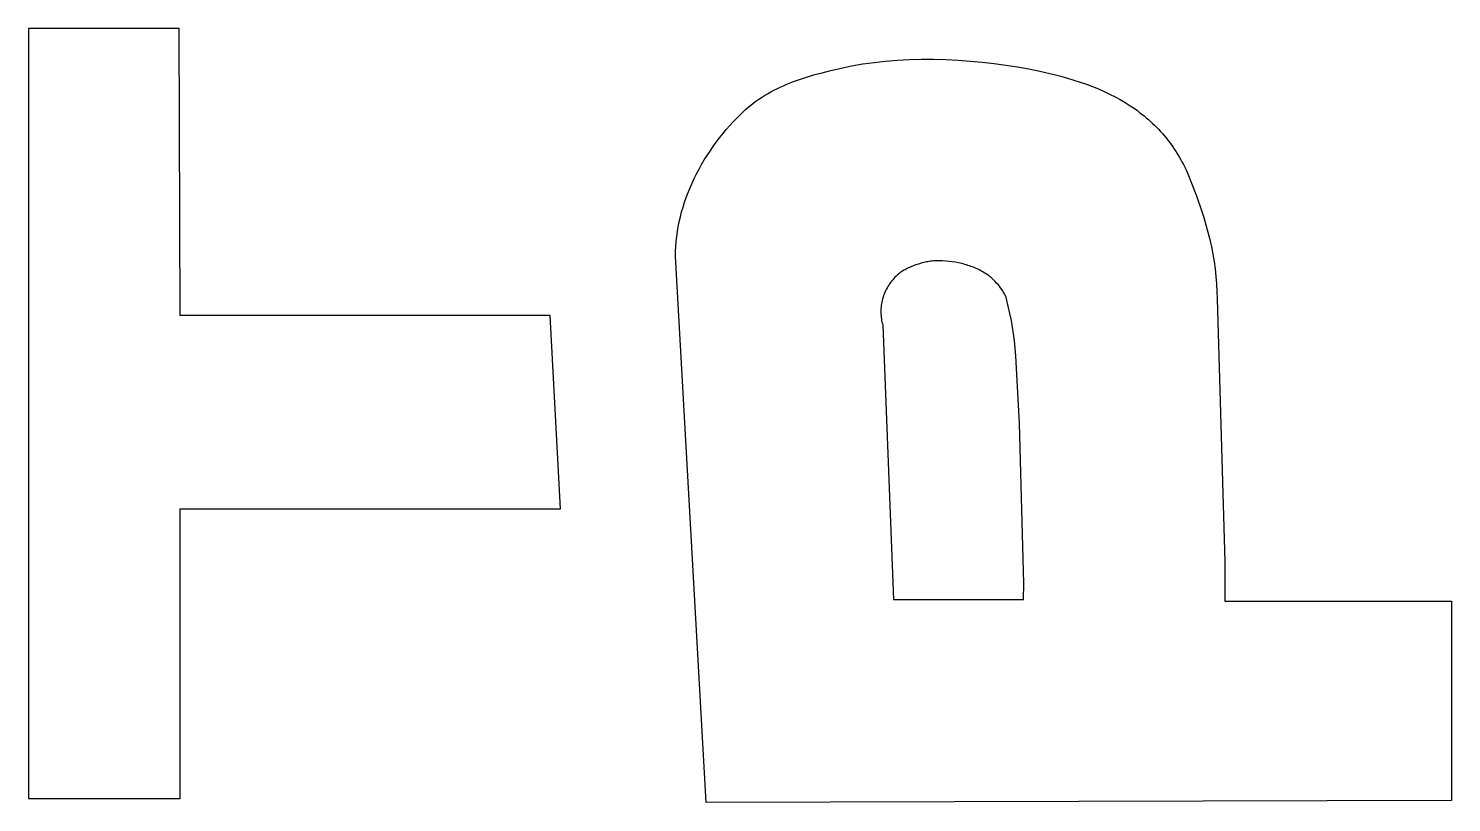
# Model space of a CAD drawing. Extents: x -486 to -411, y 6 to 106.
# Drawn here: x -456.71 to -446.85, y 43.72 to 49.08 of the extents above; entities that cross this region are included whole.
import ezdxf

# ---------------------------------------------------------------- set-up
doc = ezdxf.new("R2010")
doc.units = 0
doc.layers.add('MOSFET$MASK', color=7, linetype='CONTINUOUS')

msp = doc.modelspace()

# ---------------------------------------------------------------- linework, layer by layer
at = {"layer": 'MOSFET$MASK', "color": 250}
for p, q in [((-455.6634, 49.0761, -3.3305), (-456.7061, 49.0761, -3.3305)), ((-456.7061, 49.0761, -3.3305), (-456.7061, 43.7458, -3.3305)), ((-455.655, 47.0886, -3.3305), (-455.6634, 49.0761, -3.3305)), ((-451.1594, 48.7829, -3.3305), (-451.1082, 48.7948, -3.3305)), ((-451.1082, 48.7948, -3.3305), (-451.0053, 48.8166, -3.3305)), ((-451.0053, 48.8166, -3.3305), (-450.9672, 48.8237, -3.3305)), ((-450.9672, 48.8237, -3.3305), (-450.9286, 48.8302, -3.3305)), ((-450.9286, 48.8302, -3.3305), (-450.8499, 48.8414, -3.3305)), ((-450.8499, 48.8414, -3.3305), (-450.7696, 48.8502, -3.3305)), ((-450.7696, 48.8502, -3.3305), (-450.6879, 48.8566, -3.3305)), ((-450.6879, 48.8566, -3.3305), (-450.6051, 48.8608, -3.3305)), ((-450.6051, 48.8608, -3.3305), (-450.5214, 48.8628, -3.3305)), ((-450.5214, 48.8628, -3.3305), (-450.4372, 48.8627, -3.3305)), ((-450.4372, 48.8627, -3.3305), (-450.3527, 48.8606, -3.3305)), ((-450.3527, 48.8606, -3.3305), (-450.2683, 48.8566, -3.3305)), ((-450.2683, 48.8566, -3.3305), (-450.1841, 48.8506, -3.3305)), ((-450.1841, 48.8506, -3.3305), (-450.1005, 48.8429, -3.3305)), ((-450.1005, 48.8429, -3.3305), (-450.0177, 48.8335, -3.3305)), ((-450.0177, 48.8335, -3.3305), (-449.9361, 48.8224, -3.3305)), ((-449.9361, 48.8224, -3.3305), (-449.8558, 48.8098, -3.3305)), ((-449.8558, 48.8098, -3.3305), (-449.7773, 48.7957, -3.3305)), ((-449.7773, 48.7957, -3.3305), (-449.7007, 48.7803, -3.3305)), ((-451.4769, 48.6797, -3.3305), (-451.4539, 48.6896, -3.3305)), ((-451.4539, 48.6896, -3.3305), (-451.407, 48.7082, -3.3305)), ((-451.407, 48.7082, -3.3305), (-451.3591, 48.7255, -3.3305)), ((-451.3591, 48.7255, -3.3305), (-451.3102, 48.7415, -3.3305)), ((-451.3102, 48.7415, -3.3305), (-451.2605, 48.7563, -3.3305)), ((-451.2605, 48.7563, -3.3305), (-451.2102, 48.7701, -3.3305)), ((-451.2102, 48.7701, -3.3305), (-451.1594, 48.7829, -3.3305)), ((-449.7007, 48.7803, -3.3305), (-449.6031, 48.7577, -3.3305)), ((-449.6031, 48.7577, -3.3305), (-449.556, 48.7455, -3.3305)), ((-449.556, 48.7455, -3.3305), (-449.51, 48.7326, -3.3305)), ((-449.51, 48.7326, -3.3305), (-449.4651, 48.719, -3.3305)), ((-449.4651, 48.719, -3.3305), (-449.4212, 48.7047, -3.3305)), ((-449.4212, 48.7047, -3.3305), (-449.3785, 48.6898, -3.3305)), ((-449.3785, 48.6898, -3.3305), (-449.3368, 48.674, -3.3305)), ((-451.6483, 48.5861, -3.3305), (-451.6283, 48.5993, -3.3305)), ((-451.6283, 48.5993, -3.3305), (-451.6078, 48.6121, -3.3305)), ((-451.6078, 48.6121, -3.3305), (-451.5869, 48.6244, -3.3305)), ((-451.5869, 48.6244, -3.3305), (-451.5657, 48.6363, -3.3305)), ((-451.5657, 48.6363, -3.3305), (-451.544, 48.6478, -3.3305)), ((-451.544, 48.6478, -3.3305), (-451.522, 48.6588, -3.3305)), ((-451.522, 48.6588, -3.3305), (-451.4996, 48.6694, -3.3305)), ((-451.4996, 48.6694, -3.3305), (-451.4769, 48.6797, -3.3305)), ((-449.3368, 48.674, -3.3305), (-449.2963, 48.6575, -3.3305)), ((-449.2963, 48.6575, -3.3305), (-449.2568, 48.6402, -3.3305)), ((-449.2568, 48.6402, -3.3305), (-449.2184, 48.6221, -3.3305)), ((-449.2184, 48.6221, -3.3305), (-449.181, 48.6032, -3.3305)), ((-449.181, 48.6032, -3.3305), (-449.1448, 48.5834, -3.3305)), ((-451.769, 48.4861, -3.3305), (-451.7413, 48.5124, -3.3305)), ((-451.7413, 48.5124, -3.3305), (-451.7237, 48.5281, -3.3305)), ((-451.7237, 48.5281, -3.3305), (-451.7056, 48.5434, -3.3305)), ((-451.7056, 48.5434, -3.3305), (-451.687, 48.5581, -3.3305)), ((-451.687, 48.5581, -3.3305), (-451.6679, 48.5723, -3.3305)), ((-451.6679, 48.5723, -3.3305), (-451.6483, 48.5861, -3.3305)), ((-449.1448, 48.5834, -3.3305), (-449.1096, 48.5628, -3.3305)), ((-449.1096, 48.5628, -3.3305), (-449.0754, 48.5412, -3.3305)), ((-449.0754, 48.5412, -3.3305), (-449.0423, 48.5187, -3.3305)), ((-449.0423, 48.5187, -3.3305), (-449.0262, 48.5072, -3.3305)), ((-449.0262, 48.5072, -3.3305), (-449.0103, 48.4954, -3.3305)), ((-449.0103, 48.4954, -3.3305), (-448.9947, 48.4833, -3.3305)), ((-451.8729, 48.3758, -3.3305), (-451.848, 48.4041, -3.3305)), ((-451.848, 48.4041, -3.3305), (-451.8224, 48.4319, -3.3305)), ((-451.8224, 48.4319, -3.3305), (-451.7961, 48.4592, -3.3305)), ((-451.7961, 48.4592, -3.3305), (-451.769, 48.4861, -3.3305)), ((-448.9947, 48.4833, -3.3305), (-448.9794, 48.471, -3.3305)), ((-448.9794, 48.471, -3.3305), (-448.9643, 48.4585, -3.3305)), ((-448.9643, 48.4585, -3.3305), (-448.9495, 48.4457, -3.3305)), ((-448.9495, 48.4457, -3.3305), (-448.9349, 48.4326, -3.3305)), ((-448.9349, 48.4326, -3.3305), (-448.9206, 48.4193, -3.3305)), ((-448.9206, 48.4193, -3.3305), (-448.9066, 48.4058, -3.3305)), ((-448.9066, 48.4058, -3.3305), (-448.8928, 48.392, -3.3305)), ((-448.8928, 48.392, -3.3305), (-448.8793, 48.3779, -3.3305)), ((-451.943, 48.2882, -3.3305), (-451.9204, 48.3178, -3.3305)), ((-451.9204, 48.3178, -3.3305), (-451.897, 48.347, -3.3305)), ((-451.897, 48.347, -3.3305), (-451.8729, 48.3758, -3.3305)), ((-448.8793, 48.3779, -3.3305), (-448.866, 48.3636, -3.3305)), ((-448.866, 48.3636, -3.3305), (-448.853, 48.349, -3.3305)), ((-448.853, 48.349, -3.3305), (-448.8403, 48.3341, -3.3305)), ((-448.8403, 48.3341, -3.3305), (-448.8278, 48.319, -3.3305)), ((-448.8278, 48.319, -3.3305), (-448.8156, 48.3036, -3.3305)), ((-448.8156, 48.3036, -3.3305), (-448.8036, 48.2879, -3.3305)), ((-452.0255, 48.1658, -3.3305), (-452.0061, 48.1969, -3.3305)), ((-452.0061, 48.1969, -3.3305), (-451.9859, 48.2277, -3.3305)), ((-451.9859, 48.2277, -3.3305), (-451.9648, 48.2581, -3.3305)), ((-451.9648, 48.2581, -3.3305), (-451.943, 48.2882, -3.3305)), ((-448.8036, 48.2879, -3.3305), (-448.7919, 48.272, -3.3305)), ((-448.7919, 48.272, -3.3305), (-448.7805, 48.2557, -3.3305)), ((-448.7805, 48.2557, -3.3305), (-448.7693, 48.2392, -3.3305)), ((-448.7693, 48.2392, -3.3305), (-448.7583, 48.2224, -3.3305)), ((-448.7583, 48.2224, -3.3305), (-448.7477, 48.2053, -3.3305)), ((-448.7477, 48.2053, -3.3305), (-448.7372, 48.1879, -3.3305)), ((-452.0788, 48.0705, -3.3305), (-452.0619, 48.1026, -3.3305)), ((-452.0619, 48.1026, -3.3305), (-452.0441, 48.1343, -3.3305)), ((-452.0441, 48.1343, -3.3305), (-452.0255, 48.1658, -3.3305)), ((-448.7372, 48.1879, -3.3305), (-448.7271, 48.1702, -3.3305)), ((-448.7271, 48.1702, -3.3305), (-448.7172, 48.1522, -3.3305)), ((-448.7172, 48.1522, -3.3305), (-448.7075, 48.1339, -3.3305)), ((-448.7075, 48.1339, -3.3305), (-448.689, 48.0964, -3.3305)), ((-448.689, 48.0964, -3.3305), (-448.6714, 48.0577, -3.3305)), ((-452.1243, 47.9727, -3.3305), (-452.11, 48.0056, -3.3305)), ((-452.11, 48.0056, -3.3305), (-452.0948, 48.0382, -3.3305)), ((-452.0948, 48.0382, -3.3305), (-452.0788, 48.0705, -3.3305)), ((-448.6714, 48.0577, -3.3305), (-448.6549, 48.0178, -3.3305)), ((-448.6549, 48.0178, -3.3305), (-448.6169, 47.9174, -3.3305)), ((-452.1618, 47.873, -3.3305), (-452.1502, 47.9064, -3.3305)), ((-452.1502, 47.9064, -3.3305), (-452.1377, 47.9397, -3.3305)), ((-452.1377, 47.9397, -3.3305), (-452.1243, 47.9727, -3.3305)), ((-448.6169, 47.9174, -3.3305), (-448.5821, 47.8169, -3.3305)), ((-452.191, 47.7718, -3.3305), (-452.1822, 47.8057, -3.3305)), ((-452.1822, 47.8057, -3.3305), (-452.1725, 47.8394, -3.3305)), ((-452.1725, 47.8394, -3.3305), (-452.1618, 47.873, -3.3305)), ((-448.5821, 47.8169, -3.3305), (-448.5662, 47.7666, -3.3305)), ((-452.2114, 47.6696, -3.3305), (-452.2056, 47.7037, -3.3305)), ((-452.2056, 47.7037, -3.3305), (-452.1988, 47.7378, -3.3305)), ((-452.1988, 47.7378, -3.3305), (-452.191, 47.7718, -3.3305)), ((-448.5662, 47.7666, -3.3305), (-448.5513, 47.7163, -3.3305)), ((-448.5513, 47.7163, -3.3305), (-448.5375, 47.6658, -3.3305)), ((-452.2201, 47.6011, -3.3305), (-452.2163, 47.6354, -3.3305)), ((-452.2163, 47.6354, -3.3305), (-452.2114, 47.6696, -3.3305)), ((-448.5375, 47.6658, -3.3305), (-448.5249, 47.6152, -3.3305)), ((-448.5249, 47.6152, -3.3305), (-448.5135, 47.5645, -3.3305)), ((-452.2255, 47.4984, -3.3305), (-452.2247, 47.5326, -3.3305)), ((-452.2247, 47.5326, -3.3305), (-452.223, 47.5669, -3.3305)), ((-452.223, 47.5669, -3.3305), (-452.2201, 47.6011, -3.3305)), ((-448.5135, 47.5645, -3.3305), (-448.5034, 47.5136, -3.3305)), ((-448.5034, 47.5136, -3.3305), (-448.4946, 47.4626, -3.3305)), ((-452.0134, 43.7173, -3.3305), (-452.2255, 47.4984, -3.3305)), ((-450.6274, 47.4102, -3.3305), (-450.6351, 47.4061, -3.3305)), ((-450.6195, 47.4142, -3.3305), (-450.6274, 47.4102, -3.3305)), ((-450.6115, 47.4181, -3.3305), (-450.6195, 47.4142, -3.3305)), ((-450.6032, 47.4219, -3.3305), (-450.6115, 47.4181, -3.3305)), ((-450.5949, 47.4256, -3.3305), (-450.6032, 47.4219, -3.3305)), ((-450.5778, 47.4327, -3.3305), (-450.5949, 47.4256, -3.3305)), ((-450.5602, 47.4393, -3.3305), (-450.5778, 47.4327, -3.3305)), ((-450.5422, 47.4452, -3.3305), (-450.5602, 47.4393, -3.3305)), ((-450.524, 47.4506, -3.3305), (-450.5422, 47.4452, -3.3305)), ((-450.5148, 47.4531, -3.3305), (-450.524, 47.4506, -3.3305)), ((-450.5056, 47.4554, -3.3305), (-450.5148, 47.4531, -3.3305)), ((-450.4964, 47.4575, -3.3305), (-450.5056, 47.4554, -3.3305)), ((-450.4871, 47.4595, -3.3305), (-450.4964, 47.4575, -3.3305)), ((-450.4779, 47.4612, -3.3305), (-450.4871, 47.4595, -3.3305)), ((-450.4686, 47.4628, -3.3305), (-450.4779, 47.4612, -3.3305)), ((-450.4594, 47.4642, -3.3305), (-450.4686, 47.4628, -3.3305)), ((-450.4502, 47.4654, -3.3305), (-450.4594, 47.4642, -3.3305)), ((-450.4411, 47.4664, -3.3305), (-450.4502, 47.4654, -3.3305)), ((-450.432, 47.4672, -3.3305), (-450.4411, 47.4664, -3.3305)), ((-450.423, 47.4677, -3.3305), (-450.432, 47.4672, -3.3305)), ((-450.4141, 47.4681, -3.3305), (-450.423, 47.4677, -3.3305)), ((-450.4052, 47.4682, -3.3305), (-450.4141, 47.4681, -3.3305)), ((-450.3965, 47.4681, -3.3305), (-450.4052, 47.4682, -3.3305)), ((-450.3746, 47.4672, -3.3305), (-450.3965, 47.4681, -3.3305)), ((-450.3527, 47.4657, -3.3305), (-450.3746, 47.4672, -3.3305)), ((-450.3307, 47.4636, -3.3305), (-450.3527, 47.4657, -3.3305)), ((-450.3087, 47.4608, -3.3305), (-450.3307, 47.4636, -3.3305)), ((-450.2867, 47.4574, -3.3305), (-450.3087, 47.4608, -3.3305)), ((-450.2648, 47.4532, -3.3305), (-450.2867, 47.4574, -3.3305)), ((-450.2429, 47.4483, -3.3305), (-450.2648, 47.4532, -3.3305)), ((-450.2321, 47.4456, -3.3305), (-450.2429, 47.4483, -3.3305)), ((-450.2213, 47.4426, -3.3305), (-450.2321, 47.4456, -3.3305)), ((-450.2105, 47.4395, -3.3305), (-450.2213, 47.4426, -3.3305)), ((-450.1998, 47.4362, -3.3305), (-450.2105, 47.4395, -3.3305)), ((-450.1891, 47.4326, -3.3305), (-450.1998, 47.4362, -3.3305)), ((-450.1785, 47.4289, -3.3305), (-450.1891, 47.4326, -3.3305)), ((-450.168, 47.425, -3.3305), (-450.1785, 47.4289, -3.3305)), ((-450.1575, 47.4208, -3.3305), (-450.168, 47.425, -3.3305)), ((-450.1471, 47.4164, -3.3305), (-450.1575, 47.4208, -3.3305)), ((-450.1368, 47.4118, -3.3305), (-450.1471, 47.4164, -3.3305)), ((-450.1265, 47.407, -3.3305), (-450.1368, 47.4118, -3.3305)), ((-450.1164, 47.4019, -3.3305), (-450.1265, 47.407, -3.3305)), ((-448.4946, 47.4626, -3.3305), (-448.4874, 47.4113, -3.3305)), ((-448.4874, 47.4113, -3.3305), (-448.4816, 47.3598, -3.3305)), ((-450.7417, 47.3089, -3.3305), (-450.7481, 47.2993, -3.3305)), ((-450.7349, 47.3183, -3.3305), (-450.7417, 47.3089, -3.3305)), ((-450.7279, 47.3275, -3.3305), (-450.7349, 47.3183, -3.3305)), ((-450.7205, 47.3364, -3.3305), (-450.7279, 47.3275, -3.3305)), ((-450.7128, 47.3451, -3.3305), (-450.7205, 47.3364, -3.3305)), ((-450.7048, 47.3535, -3.3305), (-450.7128, 47.3451, -3.3305)), ((-450.6966, 47.3616, -3.3305), (-450.7048, 47.3535, -3.3305)), ((-450.6881, 47.3695, -3.3305), (-450.6966, 47.3616, -3.3305)), ((-450.6793, 47.377, -3.3305), (-450.6881, 47.3695, -3.3305)), ((-450.6703, 47.3843, -3.3305), (-450.6793, 47.377, -3.3305)), ((-450.6637, 47.3888, -3.3305), (-450.6703, 47.3843, -3.3305)), ((-450.6569, 47.3932, -3.3305), (-450.6637, 47.3888, -3.3305)), ((-450.6498, 47.3976, -3.3305), (-450.6569, 47.3932, -3.3305)), ((-450.6425, 47.4019, -3.3305), (-450.6498, 47.3976, -3.3305)), ((-450.6351, 47.4061, -3.3305), (-450.6425, 47.4019, -3.3305)), ((-450.1063, 47.3966, -3.3305), (-450.1164, 47.4019, -3.3305)), ((-450.0964, 47.3911, -3.3305), (-450.1063, 47.3966, -3.3305)), ((-450.0865, 47.3854, -3.3305), (-450.0964, 47.3911, -3.3305)), ((-450.0768, 47.3794, -3.3305), (-450.0865, 47.3854, -3.3305)), ((-450.0671, 47.3731, -3.3305), (-450.0768, 47.3794, -3.3305)), ((-450.0576, 47.3667, -3.3305), (-450.0671, 47.3731, -3.3305)), ((-450.0532, 47.3635, -3.3305), (-450.0576, 47.3667, -3.3305)), ((-450.0488, 47.3601, -3.3305), (-450.0532, 47.3635, -3.3305)), ((-450.0442, 47.3564, -3.3305), (-450.0488, 47.3601, -3.3305)), ((-450.0395, 47.3524, -3.3305), (-450.0442, 47.3564, -3.3305)), ((-450.0348, 47.3483, -3.3305), (-450.0395, 47.3524, -3.3305)), ((-450.03, 47.3439, -3.3305), (-450.0348, 47.3483, -3.3305)), ((-450.0203, 47.3345, -3.3305), (-450.03, 47.3439, -3.3305)), ((-450.0105, 47.3244, -3.3305), (-450.0203, 47.3345, -3.3305)), ((-450.0008, 47.3138, -3.3305), (-450.0105, 47.3244, -3.3305)), ((-449.9913, 47.3028, -3.3305), (-450.0008, 47.3138, -3.3305)), ((-448.4816, 47.3598, -3.3305), (-448.4773, 47.3081, -3.3305)), ((-448.4773, 47.3081, -3.3305), (-448.4748, 47.2561, -3.3305)), ((-450.7871, 47.2156, -3.3305), (-450.7903, 47.2044, -3.3305)), ((-450.7835, 47.2266, -3.3305), (-450.7871, 47.2156, -3.3305)), ((-450.7795, 47.2374, -3.3305), (-450.7835, 47.2266, -3.3305)), ((-450.7751, 47.2482, -3.3305), (-450.7795, 47.2374, -3.3305)), ((-450.7704, 47.2587, -3.3305), (-450.7751, 47.2482, -3.3305)), ((-450.7654, 47.2691, -3.3305), (-450.7704, 47.2587, -3.3305)), ((-450.76, 47.2794, -3.3305), (-450.7654, 47.2691, -3.3305)), ((-450.7542, 47.2894, -3.3305), (-450.76, 47.2794, -3.3305)), ((-450.7481, 47.2993, -3.3305), (-450.7542, 47.2894, -3.3305)), ((-449.982, 47.2914, -3.3305), (-449.9913, 47.3028, -3.3305)), ((-449.9731, 47.2799, -3.3305), (-449.982, 47.2914, -3.3305)), ((-449.9648, 47.2683, -3.3305), (-449.9731, 47.2799, -3.3305)), ((-449.9608, 47.2625, -3.3305), (-449.9648, 47.2683, -3.3305)), ((-449.9571, 47.2568, -3.3305), (-449.9608, 47.2625, -3.3305)), ((-449.9535, 47.2511, -3.3305), (-449.9571, 47.2568, -3.3305)), ((-449.9501, 47.2455, -3.3305), (-449.9535, 47.2511, -3.3305)), ((-449.9469, 47.2399, -3.3305), (-449.9501, 47.2455, -3.3305)), ((-449.944, 47.2344, -3.3305), (-449.9469, 47.2399, -3.3305)), ((-449.9412, 47.2291, -3.3305), (-449.944, 47.2344, -3.3305)), ((-449.9388, 47.2238, -3.3305), (-449.9412, 47.2291, -3.3305)), ((-449.9377, 47.2213, -3.3305), (-449.9388, 47.2238, -3.3305)), ((-449.9366, 47.2187, -3.3305), (-449.9377, 47.2213, -3.3305)), ((-449.9357, 47.2163, -3.3305), (-449.9366, 47.2187, -3.3305)), ((-449.9347, 47.2138, -3.3305), (-449.9357, 47.2163, -3.3305)), ((-449.9339, 47.2114, -3.3305), (-449.9347, 47.2138, -3.3305)), ((-449.9332, 47.209, -3.3305), (-449.9339, 47.2114, -3.3305)), ((-448.4748, 47.2561, -3.3305), (-448.4739, 47.2039, -3.3305)), ((-450.8022, 47.1245, -3.3305), (-450.8023, 47.1129, -3.3305)), ((-450.8023, 47.1129, -3.3305), (-450.8021, 47.1013, -3.3305)), ((-450.8017, 47.136, -3.3305), (-450.8022, 47.1245, -3.3305)), ((-450.8008, 47.1476, -3.3305), (-450.8017, 47.136, -3.3305)), ((-450.7994, 47.1591, -3.3305), (-450.8008, 47.1476, -3.3305)), ((-450.7977, 47.1705, -3.3305), (-450.7994, 47.1591, -3.3305)), ((-450.7957, 47.1819, -3.3305), (-450.7977, 47.1705, -3.3305)), ((-450.7932, 47.1932, -3.3305), (-450.7957, 47.1819, -3.3305)), ((-450.7903, 47.2044, -3.3305), (-450.7932, 47.1932, -3.3305)), ((-449.9325, 47.2067, -3.3305), (-449.9332, 47.209, -3.3305)), ((-449.9319, 47.2045, -3.3305), (-449.9325, 47.2067, -3.3305)), ((-449.9084, 47.1017, -3.3305), (-449.9319, 47.2045, -3.3305)), ((-448.4739, 47.2039, -3.3305), (-448.4199, 45.383, -3.3305)), ((-453.0936, 47.0886, -3.3305), (-455.655, 47.0886, -3.3305)), ((-453.0211, 45.7514, -3.3305), (-453.0936, 47.0886, -3.3305)), ((-450.8021, 47.1013, -3.3305), (-450.8014, 47.0898, -3.3305)), ((-450.8014, 47.0898, -3.3305), (-450.8004, 47.0782, -3.3305)), ((-450.8004, 47.0782, -3.3305), (-450.799, 47.0667, -3.3305)), ((-450.799, 47.0667, -3.3305), (-450.7972, 47.0553, -3.3305)), ((-450.7972, 47.0553, -3.3305), (-450.795, 47.0439, -3.3305)), ((-450.795, 47.0439, -3.3305), (-450.7924, 47.0327, -3.3305)), ((-450.7924, 47.0327, -3.3305), (-450.7894, 47.0215, -3.3305)), ((-450.7894, 47.0215, -3.3305), (-450.7155, 45.123, -3.3305)), ((-449.899, 47.0542, -3.3305), (-449.9084, 47.1017, -3.3305)), ((-449.8909, 47.0077, -3.3305), (-449.899, 47.0542, -3.3305)), ((-449.884, 46.9611, -3.3305), (-449.8909, 47.0077, -3.3305)), ((-449.878, 46.9133, -3.3305), (-449.884, 46.9611, -3.3305)), ((-449.8729, 46.863, -3.3305), (-449.878, 46.9133, -3.3305)), ((-449.8684, 46.8093, -3.3305), (-449.8729, 46.863, -3.3305)), ((-449.8426, 46.3416, -3.3305), (-449.8684, 46.8093, -3.3305)), ((-449.812, 45.2335, -3.3305), (-449.8426, 46.3416, -3.3305)), ((-455.6548, 43.7458, -3.3305), (-455.6548, 45.7514, -3.3305)), ((-455.6548, 45.7514, -3.3305), (-453.0211, 45.7514, -3.3305)), ((-448.4199, 45.383, -3.3305), (-448.4199, 45.1112, -3.3305)), ((-449.8139, 45.123, -3.3305), (-449.812, 45.2335, -3.3305)), ((-450.7155, 45.123, -3.3305), (-449.8139, 45.123, -3.3305)), ((-448.4199, 45.1112, -3.3305), (-446.8503, 45.1112, -3.3305)), ((-446.8503, 45.1112, -3.3305), (-446.8503, 43.7316, -3.3305)), ((-456.7061, 43.7458, -3.3305), (-455.6548, 43.7458, -3.3305)), ((-446.8503, 43.7316, -3.3305), (-452.0134, 43.7173, -3.3305))]:
    msp.add_line(p, q, dxfattribs=at)

doc.saveas('drawing.dxf')
